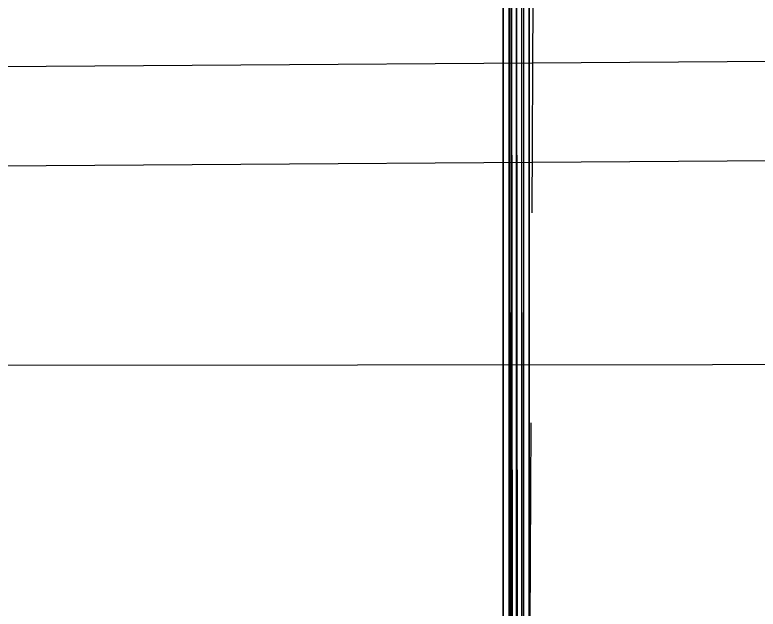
# Model space of a CAD drawing. Header units: millimetres. Extents: x -4997 to -4876, y -8737 to -8661.
# Drawn here: x -4932.907 to -4931.783, y -8695.361 to -8694.462 of the extents above; entities that cross this region are included whole.
import ezdxf

# ---------------------------------------------------------------- set-up
doc = ezdxf.new("R2010")
doc.units = ezdxf.units.MM
doc.header["$LTSCALE"] = 0.1
doc.linetypes.add('HIDDEN', pattern=[9.525, 6.35, -3.175])
for name, color, linetype in [('cobertura nova', 4, 'Continuous'), ('imagem', 7, 'Continuous'), ('layout cobertura', 251, 'Continuous'), ('visto', 9, 'Continuous')]:
    doc.layers.add(name, color=color, linetype=linetype)
picture_1 = doc.add_image_def('image1.jpg', size_in_pixel=(1920, 1080))

msp = doc.modelspace()

# ---------------------------------------------------------------- linework, layer by layer
at = {"layer": 'cobertura nova'}
for p, q in [((-4932.149, -8693.8663), (-4932.149, -8699.7103)), ((-4932.1413, -8699.7103), (-4932.149, -8693.8663)), ((-4932.157, -8693.8701), (-4932.1493, -8699.7103)), ((-4932.157, -8693.8701), (-4932.157, -8699.7103)), ((-4932.1411, -8693.8701), (-4932.1411, -8699.7103)), ((-4932.1379, -8699.7103), (-4932.1411, -8693.8701)), ((-4932.1603, -8693.9058), (-4932.1603, -8699.7103)), ((-4932.1602, -8693.9058), (-4932.1571, -8699.7103)), ((-4932.1378, -8699.7103), (-4932.1378, -8693.9058)), ((-4932.1689, -8698.296), (-4932.1689, -8694.1135)), ((-4932.1689, -8698.296), (-4932.1689, -8694.1135)), ((-4932.1689, -8694.1135), (-4932.1689, -8698.296)), ((-4932.1294, -8698.296), (-4932.1294, -8694.1135)), ((-4932.1293, -8694.1135), (-4932.1294, -8698.296))]:
    msp.add_line(p, q, dxfattribs=at)
at = {"layer": 'layout cobertura', "linetype": 'HIDDEN'}
msp.add_line((-4932.3312, -8736.6709), (-4932.0049, -8670.4108), dxfattribs=at)
at = {"layer": 'visto'}
for p, q in [((-4930.6602, -8694.5256), (-4934.0004, -8694.5481)), ((-4930.6592, -8694.6756), (-4934.0004, -8694.6981))]:
    msp.add_line(p, q, dxfattribs=at).dxf.unprotected_set("ltscale", 0)
msp.add_lwpolyline([(-4922.2992, -8694.9957), (-4927.0194, -8694.9866), (-4934.0004, -8694.9933)], dxfattribs=at)

# ---------------------------------------------------------------- pictures from other files: only their frames are drawn
at = {"layer": 'imagem'}
image = msp.add_image(picture_1, insert=(-4995.0367, -8736.0525), size_in_units=(116.4021, 65.4762), dxfattribs=at)
image.dxf.flags = 7

doc.saveas('drawing.dxf')
